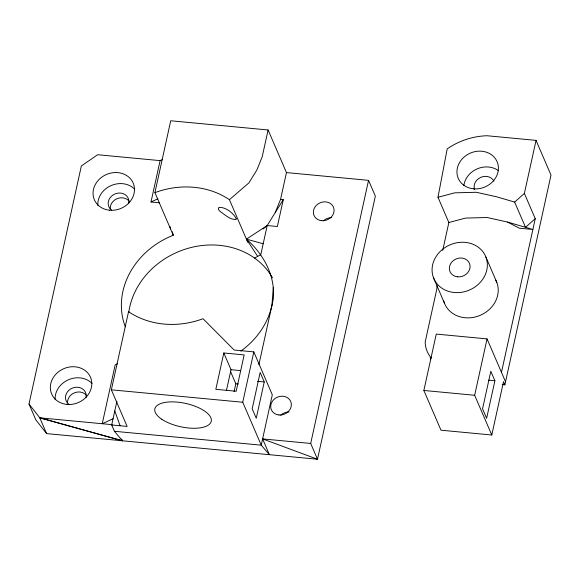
<?xml version="1.0" encoding="UTF-8"?>
<svg xmlns="http://www.w3.org/2000/svg" width="580" height="580" viewBox="0 0 580 580"><rect width="100%" height="100%" fill="white"/><g stroke="black" fill="none" stroke-linecap="round" stroke-linejoin="round"><path stroke-width="0.87" d="M275.232 212.599L280.553 199.411L283.265 199.665L267.206 225.533L246.413 239.141C263.661 254.236 275.717 276.131 273.202 299.563L258.883 364.689M271.962 305.203L273.281 287.419M437.052 285.635L436.791 289.188L425.176 341.99A32.451 28.326 -23.3 0 0 431.411 358.135M442.714 250.458L448.855 222.524L437.987 197.273L447.209 148.857A65.402 57.094 -23.3 0 1 487.135 135.749L536.05 140.375L551 175.095L504.875 384.845L502.2 384.591M125.302 326.801A77.481 67.635 -23.3 0 1 173.268 235.248L154.918 192.64L170.723 120.763L268.105 129.978L286.455 172.586L368.546 180.351L375.347 196.134L317.492 459.237L46.589 433.608L35.793 419.797L29 404.013L81.345 165.967L97.643 154.722L160.102 160.631L162.422 159.551M159.464 202.819L151.01 201.978L160.102 160.631M116.913 401.244L111.694 424.966L127.121 426.423L111.36 389.818L128.543 311.677C150.387 326.424 178.713 327.809 203.036 318.724L234.175 350.037L253.815 351.893L272.303 394.813L261.232 445.172L269.403 454.684L262.61 438.908L310.692 443.453L317.492 459.237L262.61 438.908M268.105 129.978L262.204 156.803L256.882 169.991L248.856 182.925L229.419 199.687C207.575 184.94 179.249 183.555 154.918 192.64M223.815 352.988L215.825 389.318L236.176 391.246L244.165 354.909L223.815 352.988L231.014 369.707L226.446 390.463M283.265 199.665L277.363 226.497L267.206 225.533L260.79 254.707L254.562 258.078M234.102 391.565L235.813 383.779L230.376 371.156M280.553 199.411L286.455 172.586M111.694 424.966L114.412 431.281L261.232 445.172L242.744 402.245L253.815 351.893M264.248 381.93L256.258 418.267L252.184 408.798L260.173 372.462L264.248 381.93L257.476 381.292M310.692 443.453L368.546 180.351M504.875 384.845L503.52 381.684L491.789 435.007L440.996 430.2L423.864 390.463L436.262 334.087L487.055 338.894L505.542 381.814M491.789 435.007L474.658 395.27L487.055 338.894M501.468 372.346L535.253 218.689L524.378 193.437L536.05 140.375M494.892 380.748L486.627 418.332L482.553 408.864L490.818 371.28L494.892 380.748L488.657 380.161M437.987 197.273L454.647 192.843L476.245 192.27L496.712 196.823L514.634 202.072L524.378 193.437M535.253 218.689L525.509 227.317L514.634 202.072M263.182 228.999L267.206 225.533M151.01 201.978L157.97 198.744M117.515 363.769L115.195 364.849L102.247 423.733L113.071 418.702M448.855 222.524L465.522 218.087L487.12 217.514L507.587 222.067L532.882 229.477L519.332 228.201L507.587 222.067M231.014 369.707L240.533 370.606M423.864 390.463L474.658 395.27M235.813 383.779L238.315 384.018M111.36 389.818L242.744 402.245M29 404.013L39.788 417.825L112.071 424.661M263.197 243.752L246.413 239.141L257.68 256.389M46.589 433.608L39.788 417.825L122.438 440.778L114.412 431.281M39.788 417.825L122.438 440.778M485.931 257.136A28.173 24.592 -23.3 0 1 454.205 292.501A28.173 24.592 -23.3 0 1 439.009 252.692A28.173 24.592 -23.3 0 1 485.931 257.136L496.799 282.38M433.499 277.748L444.374 302.999M229.419 199.687L247.769 242.295M121.655 439.038L122.365 440.691M114.782 410.937L120.089 425.763M172.325 231.797L173.268 235.248M169.853 226.388L170.549 228.933M128.774 312.33A77.481 67.635 -23.3 0 1 191.792 247.334A77.481 67.635 -23.3 0 1 272.52 277.871M323.379 220.886A10.563 9.222 -23.3 0 1 331.695 217.616M67.519 402.897A10.563 9.222 -23.3 0 1 74.573 392.776A10.563 9.222 -23.3 0 1 86.514 395.429M110.222 208.706A10.563 9.222 -23.3 0 1 117.276 198.585A10.563 9.222 -23.3 0 1 129.217 201.238M271.897 305.493A77.481 67.635 -23.3 0 1 240.845 351.11M68.962 404.318A10.563 9.222 -23.3 0 1 72.536 388.042A10.563 9.222 -23.3 0 1 85.985 397.619M111.665 210.119A10.563 9.222 -23.3 0 1 115.239 193.85A10.563 9.222 -23.3 0 1 128.688 203.428M55.136 399.663A21.134 18.444 -23.3 0 1 68.397 379.777A21.134 18.444 -23.3 0 1 92.053 383.503M97.839 205.472A21.134 18.444 -23.3 0 1 111.099 185.585A21.134 18.444 -23.3 0 1 134.756 189.305M474.643 189.667A10.563 9.222 -23.3 0 1 480.762 177.364A10.563 9.222 -23.3 0 1 493.979 181.207M495.82 280.183A28.173 24.592 -23.3 0 1 479.363 315.672A28.173 24.592 -23.3 0 1 443.635 300.701M463.877 185.52A21.134 18.444 -23.3 0 1 477.043 168.918A21.134 18.444 -23.3 0 1 498.213 170.491M430.65 359.353A32.451 28.326 -23.3 0 1 430.172 357.824M280.705 415.236A10.527 9.193 -23.3 0 1 288.992 411.974M236.292 218.841L235.879 219.457C229.999 219.74 225.402 215.006 220.762 211.961A9.787 3.683 20.2 0 1 218.863 207.538C225.142 206.56 233.631 213.143 236.292 218.841M321.661 220.675A10.563 9.222 -23.3 0 0 333.558 207.415A10.563 9.222 -23.3 0 0 315.962 205.748A10.563 9.222 -23.3 0 0 321.661 220.675M66.939 404.405A21.134 18.444 -23.3 0 0 90.734 377.885A21.134 18.444 -23.3 0 0 55.542 374.549A21.134 18.444 -23.3 0 0 66.939 404.405M109.642 210.214A21.134 18.444 -23.3 0 0 133.436 183.686A21.134 18.444 -23.3 0 0 98.245 180.358A21.134 18.444 -23.3 0 0 109.642 210.214M457.649 276.841A10.563 9.222 -23.3 0 0 469.546 263.574A10.563 9.222 -23.3 0 0 451.95 261.913A10.563 9.222 -23.3 0 0 457.649 276.841M473.548 188.819A21.134 18.444 -23.3 0 0 497.343 162.291A21.134 18.444 -23.3 0 0 462.151 158.963A21.134 18.444 -23.3 0 0 473.548 188.819M161.784 419.26A28.877 11.934 12.4 0 0 209.88 423.813A28.877 11.934 12.4 0 0 177.473 402.128A28.877 11.934 12.4 0 0 161.784 419.26M278.965 414.976A10.527 9.193 -23.3 0 0 290.826 401.759A10.527 9.193 -23.3 0 0 273.289 400.099A10.527 9.193 -23.3 0 0 278.965 414.976"/></g></svg>
